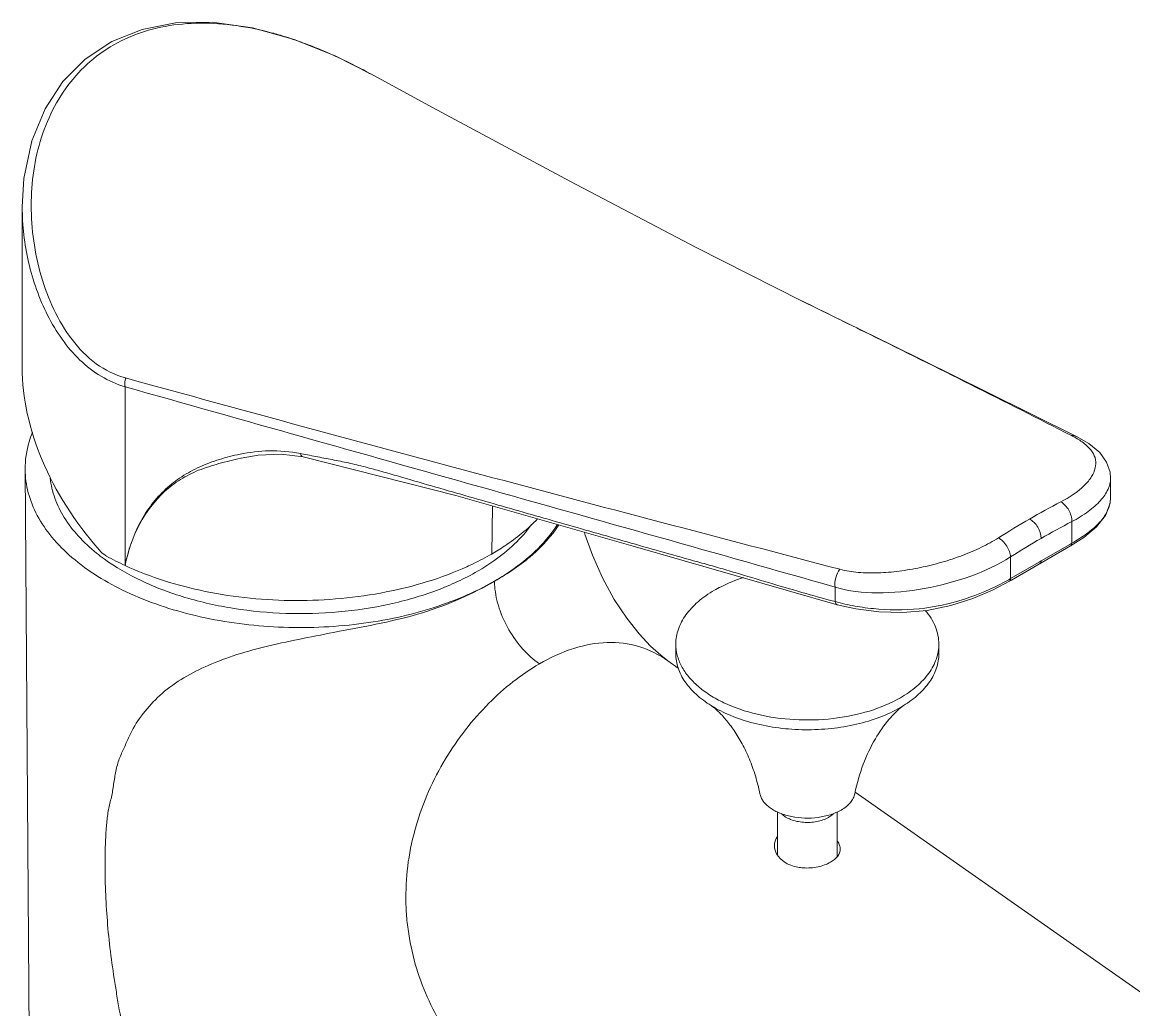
# Model space of a CAD drawing. Header units: millimetres. Extents: x 601 to 1195, y -1757 to -1337.
# Drawn here: x 1091.04 to 1137.52, y -1443.78 to -1402.5 of the extents above; entities that cross this region are included whole.
import ezdxf

# ---------------------------------------------------------------- set-up
doc = ezdxf.new("R2010")
doc.units = ezdxf.units.MM
doc.header["$LTSCALE"] = 0.1
doc.layers.get('0').update_dxf_attribs({"lineweight": 13})

msp = doc.modelspace()

# ---------------------------------------------------------------- linework, layer by layer
at = {"color": 7, "linetype": 'Continuous'}
for p, q in [((1105.629, -1404.668), (1104.124, -1403.91)), ((1108.193, -1406.063), (1105.613, -1404.662)), ((1091.037, -1410.221), (1091.037, -1410.201)), ((1091.037, -1410.224), (1091.037, -1416.941)), ((1095.339, -1417.737), (1095.339, -1425.213)), ((1101.87, -1420.559), (1102.78, -1420.664)), ((1102.801, -1420.556), (1102.67, -1420.531)), ((1102.78, -1420.664), (1102.78, -1420.664)), ((1091.399, -1454.72), (1091.158, -1421.194)), ((1136.551, -1422.366), (1136.551, -1421.559)), ((1110.669, -1424.73), (1110.699, -1422.715)), ((1134.931, -1423.378), (1134.931, -1424.28)), ((1134.931, -1424.28), (1134.843, -1424.33)), ((1116.586, -1424.4), (1125.123, -1426.85)), ((1132.409, -1425.82), (1134.88, -1424.394)), ((1134.843, -1424.33), (1133.65, -1425.019)), ((1132.372, -1425.757), (1132.372, -1424.855)), ((1133.562, -1425.07), (1132.372, -1425.757)), ((1133.65, -1425.019), (1133.562, -1425.07)), ((1125.031, -1426.721), (1125.031, -1426.114)), ((1132.32, -1425.872), (1132.409, -1425.82)), ((1125.123, -1426.85), (1125.122, -1426.85)), ((1118.371, -1428.493), (1118.371, -1428.901)), ((1129.371, -1428.493), (1129.371, -1428.901)), ((1118.035, -1429.191), (1118.035, -1429.191)), ((1118.471, -1429.497), (1118.037, -1429.192)), ((1127.896, -1431.065), (1127.76, -1431.147)), ((1127.771, -1431.16), (1127.896, -1431.065)), ((1149.851, -1451.5), (1125.874, -1434.688)), ((1122.621, -1437.314), (1122.621, -1435.516)), ((1125.121, -1437.369), (1125.121, -1435.514))]:
    msp.add_line(p, q, dxfattribs=at)
for points in [[(1104.124, -1403.91), (1102.408, -1403.219), (1100.669, -1402.733), (1098.985, -1402.5), (1097.441, -1402.529), (1096.054, -1402.798), (1094.789, -1403.304), (1093.675, -1404.038), (1092.738, -1404.981), (1091.992, -1406.113), (1091.437, -1407.46), (1091.107, -1409.031), (1091.037, -1410.221)], [(1123.625, -1414.14), (1119.246, -1411.929), (1113.932, -1409.144), (1108.193, -1406.063)], [(1135.122, -1419.815), (1131.364, -1417.954), (1127.415, -1416.006), (1123.625, -1414.14)], [(1136.551, -1421.561), (1136.529, -1421.306), (1136.388, -1420.897), (1136.099, -1420.493), (1135.644, -1420.114), (1135.122, -1419.814)], [(1100.186, -1420.724), (1100.897, -1420.601), (1101.87, -1420.559)], [(1102.78, -1420.664), (1109.171, -1422.278), (1116.586, -1424.4)], [(1134.879, -1424.394), (1135.435, -1424.041), (1135.969, -1423.6), (1136.345, -1423.118), (1136.532, -1422.6), (1136.551, -1422.36)], [(1118.034, -1429.191), (1117.74, -1428.965), (1117.316, -1428.582), (1116.832, -1428.066), (1116.317, -1427.414), (1115.797, -1426.63), (1115.306, -1425.731), (1114.884, -1424.782), (1114.571, -1423.899), (1114.548, -1423.817)], [(1125.122, -1426.85), (1125.905, -1427.021), (1126.856, -1427.141), (1127.86, -1427.169), (1128.875, -1427.085), (1129.865, -1426.885), (1130.798, -1426.588), (1131.647, -1426.226), (1132.32, -1425.872)]]:
    msp.add_lwpolyline(points, dxfattribs=at)
for centre, radius, start, end in [((1097.987, -1416.012), 13.525, 74.7537, 76.4445), ((1097.077, -1418.917), 16.57, 69.7819, 70.2076), ((1096.833, -1419.573), 17.27, 68.3872, 69.7748), ((1093.822, -1426.247), 24.595, 61.8701, 64.2995), ((1092.314, -1429.107), 27.828, 61.4504, 61.908), ((1133.303, -1423.026), 3.625, 60.2911, 63.5534), ((1135.264, -1422.362), 1.287, 350.9991, 359.8432), ((1150.152, -1452.675), 33.961, 117.5035, 120.0097), ((1151.649, -1455.25), 36.939, 120.0232, 122.3936), ((1148.652, -1450.052), 29.997, 117.2217, 120.0087), ((1149.834, -1452.079), 32.343, 120.0248, 122.6754), ((1099.149, -1418.482), 7.977, 231.1504, 233.9935), ((1100.276, -1414.527), 11.771, 240.9707, 245.2002), ((1113.69, -1425.873), 2.901, 179.764, 184.2694), ((1127.87, -1417.959), 9.004, 299.4049, 300.003), ((1126.962, -1419.859), 7.128, 254.2858, 255.1785)]:
    msp.add_arc(centre, radius, start, end, dxfattribs=at)
msp.add_ellipse((1102.537, -1420.036), major_axis=(10.335, -7.052), ratio=0.715181, start_param=-2.687813, end_param=-1.919654, dxfattribs=at)
for points, knots in [([(1095.361, -1417.371), (1094.92, -1417.256), (1094.066, -1416.823), (1093.063, -1415.789), (1092.317, -1414.515), (1091.795, -1413.112), (1091.483, -1411.647), (1091.342, -1409.694), (1091.613, -1407.754), (1092.346, -1406.005), (1093.122, -1404.848), (1094.118, -1403.882), (1095.314, -1403.157), (1096.664, -1402.698), (1098.12, -1402.506), (1099.637, -1402.56), (1100.65, -1402.742), (1101.157, -1402.864)], [0, 0, 0, 0, 0.059104, 0.120842, 0.184755, 0.249564, 0.314385, 0.37861, 0.503295, 0.563929, 0.623615, 0.682913, 0.742665, 0.803681, 0.866784, 0.932236, 1, 1, 1, 1]), ([(1101.544, -1402.963), (1101.64, -1402.989), (1102.025, -1403.099), (1102.405, -1403.224), (1102.688, -1403.326)], [0, 0, 0, 0, 0.248163, 1, 1, 1, 1]), ([(1103.195, -1403.517), (1103.303, -1403.56), (1103.739, -1403.738), (1104.169, -1403.932), (1104.488, -1404.085)], [0, 0, 0, 0, 0.248443, 1, 1, 1, 1]), ([(1095.339, -1417.737), (1094.989, -1417.637), (1094.306, -1417.335), (1093.415, -1416.642), (1092.673, -1415.761), (1091.873, -1414.42), (1091.221, -1412.561), (1091.037, -1410.997), (1091.037, -1410.221)], [0, 0, 0, 0, 0.118537, 0.239959, 0.364716, 0.491693, 0.747181, 1, 1, 1, 1]), ([(1123.634, -1414.144), (1124.579, -1414.61), (1128.35, -1416.469), (1132.112, -1418.346), (1134.918, -1419.78)], [0, 0, 0, 0, 0.25057, 1, 1, 1, 1]), ([(1095.36, -1417.371), (1095.353, -1417.402), (1095.328, -1417.522), (1095.325, -1417.647), (1095.339, -1417.737)], [0, 0, 0, 0, 0.261301, 1, 1, 1, 1]), ([(1095.339, -1417.737), (1100.286, -1419.138), (1110.185, -1421.925), (1120.085, -1424.706), (1125.031, -1426.114)], [0, 0, 0, 0, 0.499972, 1, 1, 1, 1]), ([(1125.236, -1425.37), (1122.734, -1424.71), (1117.737, -1423.402), (1107.771, -1420.763), (1100.319, -1418.739), (1095.361, -1417.371)], [0, 0, 0, 0, 0.251038, 0.501028, 1, 1, 1, 1]), ([(1091.46, -1419.656), (1091.409, -1419.78), (1091.234, -1420.275), (1091.155, -1420.804), (1091.158, -1421.194)], [0, 0, 0, 0, 0.256112, 1, 1, 1, 1]), ([(1135.1, -1419.878), (1135.245, -1419.96), (1135.498, -1420.13), (1135.796, -1420.434), (1135.948, -1420.78), (1135.933, -1421.152), (1135.761, -1421.523), (1135.312, -1422.056), (1134.827, -1422.364), (1134.469, -1422.553)], [0, 0, 0, 0, 0.136148, 0.24746, 0.342457, 0.43573, 0.541814, 0.6697, 1, 1, 1, 1]), ([(1134.918, -1419.781), (1134.935, -1419.779), (1135.005, -1419.775), (1135.076, -1419.792), (1135.122, -1419.814)], [0, 0, 0, 0, 0.25909, 1, 1, 1, 1]), ([(1100.145, -1420.557), (1099.854, -1420.615), (1099.282, -1420.761), (1098.46, -1421.067), (1097.697, -1421.477), (1097.013, -1422.007), (1096.424, -1422.655), (1095.765, -1423.689), (1095.463, -1424.591), (1095.339, -1425.213)], [0, 0, 0, 0, 0.12481, 0.247056, 0.367384, 0.487194, 0.6085, 0.733394, 1, 1, 1, 1]), ([(1102.67, -1420.531), (1102.24, -1420.45), (1101.39, -1420.372), (1100.546, -1420.477), (1100.145, -1420.557)], [0, 0, 0, 0, 0.517069, 1, 1, 1, 1]), ([(1102.78, -1420.664), (1102.753, -1420.659), (1102.699, -1420.622), (1102.678, -1420.563), (1102.67, -1420.531)], [0, 0, 0, 0, 0.446261, 1, 1, 1, 1]), ([(1125.032, -1426.721), (1124.568, -1426.595), (1123.639, -1426.336), (1122.248, -1425.929), (1121.09, -1425.576), (1120.161, -1425.303), (1119.232, -1425.044), (1118.072, -1424.721), (1116.682, -1424.325), (1115.291, -1423.927), (1113.899, -1423.529), (1112.507, -1423.131), (1111.116, -1422.733), (1109.724, -1422.334), (1108.331, -1421.934), (1107.172, -1421.597), (1106.245, -1421.326), (1105.551, -1421.133), (1104.86, -1420.959), (1104.17, -1420.818), (1103.485, -1420.688), (1103.029, -1420.599), (1102.801, -1420.556)], [0, 0, 0, 0, 0.062498, 0.12534, 0.188434, 0.219915, 0.251238, 0.313775, 0.376442, 0.439161, 0.501884, 0.564606, 0.627327, 0.690058, 0.752825, 0.815663, 0.847075, 0.878344, 0.90927, 0.939676, 0.969846, 1, 1, 1, 1]), ([(1095.339, -1425.213), (1095.463, -1424.61), (1095.846, -1423.472), (1096.742, -1422.279), (1097.646, -1421.592), (1098.419, -1421.205), (1099.274, -1420.937), (1099.867, -1420.796), (1100.172, -1420.727)], [0, 0, 0, 0, 0.261397, 0.502341, 0.620544, 0.740885, 0.867184, 1, 1, 1, 1]), ([(1091.158, -1421.194), (1091.16, -1421.521), (1091.252, -1422.191), (1091.643, -1423.157), (1092.271, -1424.073), (1093.451, -1425.248), (1095.456, -1426.462), (1098.336, -1427.419), (1101.564, -1427.869), (1104.881, -1427.775), (1108.016, -1427.146), (1109.94, -1426.352), (1110.79, -1425.861)], [0, 0, 0, 0, 0.042861, 0.087531, 0.135426, 0.187457, 0.30483, 0.438535, 0.582844, 0.729912, 0.8714, 1, 1, 1, 1]), ([(1094.146, -1424.695), (1093.873, -1424.475), (1093.378, -1424.016), (1092.782, -1423.241), (1092.376, -1422.42), (1092.239, -1421.844), (1092.208, -1421.56)], [0, 0, 0, 0, 0.277722, 0.534179, 0.772963, 1, 1, 1, 1]), ([(1134.931, -1423.378), (1135.171, -1423.253), (1135.601, -1422.993), (1136.123, -1422.539), (1136.461, -1422.064), (1136.551, -1421.718), (1136.551, -1421.561)], [0, 0, 0, 0, 0.320126, 0.591163, 0.813784, 1, 1, 1, 1]), ([(1134.469, -1422.553), (1134.612, -1422.625), (1134.838, -1422.886), (1134.938, -1423.212), (1134.931, -1423.378)], [0, 0, 0, 0, 0.492303, 1, 1, 1, 1]), ([(1136.535, -1422.564), (1136.51, -1422.723), (1136.389, -1423.053), (1136.04, -1423.493), (1135.541, -1423.906), (1135.148, -1424.154), (1134.931, -1424.28)], [0, 0, 0, 0, 0.199951, 0.424611, 0.689433, 1, 1, 1, 1]), ([(1110.669, -1424.73), (1110.855, -1424.623), (1111.542, -1424.198), (1112.18, -1423.686), (1112.592, -1423.258)], [0, 0, 0, 0, 0.264777, 1, 1, 1, 1]), ([(1133.167, -1423.267), (1133.234, -1423.302), (1133.364, -1423.405), (1133.561, -1423.664), (1133.65, -1423.913), (1133.65, -1424.076)], [0, 0, 0, 0, 0.234905, 0.498622, 1, 1, 1, 1]), ([(1110.078, -1425.451), (1110.313, -1425.315), (1111.156, -1424.781), (1111.913, -1424.092), (1112.339, -1423.503)], [0, 0, 0, 0, 0.271439, 1, 1, 1, 1]), ([(1110.789, -1425.862), (1111.351, -1425.551), (1112.349, -1424.871), (1113.176, -1423.979), (1113.48, -1423.511)], [0, 0, 0, 0, 0.534991, 1, 1, 1, 1]), ([(1110.79, -1425.861), (1111.071, -1425.699), (1112.071, -1425.061), (1112.959, -1424.217), (1113.428, -1423.493)], [0, 0, 0, 0, 0.27375, 1, 1, 1, 1]), ([(1131.863, -1424.06), (1131.631, -1424.199), (1131.143, -1424.473), (1130.347, -1424.805), (1129.494, -1425.086), (1128.609, -1425.306), (1127.718, -1425.457), (1126.846, -1425.534), (1126.018, -1425.516), (1125.484, -1425.44), (1125.236, -1425.37)], [0, 0, 0, 0, 0.117358, 0.243195, 0.374468, 0.507748, 0.639659, 0.767241, 0.887898, 1, 1, 1, 1]), ([(1131.86, -1424.059), (1131.928, -1424.094), (1132.06, -1424.195), (1132.218, -1424.391), (1132.331, -1424.616), (1132.369, -1424.778), (1132.372, -1424.855)], [0, 0, 0, 0, 0.234996, 0.499312, 0.764043, 1, 1, 1, 1]), ([(1134.88, -1424.394), (1134.888, -1424.389), (1134.921, -1424.361), (1134.931, -1424.313), (1134.931, -1424.28)], [0, 0, 0, 0, 0.22056, 1, 1, 1, 1]), ([(1094.564, -1424.82), (1094.537, -1424.805), (1094.427, -1424.736), (1094.33, -1424.646), (1094.265, -1424.571)], [0, 0, 0, 0, 0.235761, 1, 1, 1, 1]), ([(1109.632, -1425.261), (1109.723, -1425.22), (1110.075, -1425.056), (1110.419, -1424.875), (1110.669, -1424.73)], [0, 0, 0, 0, 0.255296, 1, 1, 1, 1]), ([(1110.078, -1425.451), (1109.532, -1425.766), (1108.332, -1426.315), (1106.375, -1426.879), (1104.258, -1427.197), (1102.073, -1427.257), (1099.914, -1427.056), (1097.873, -1426.602), (1096.036, -1425.915), (1094.943, -1425.286), (1094.46, -1424.935)], [0, 0, 0, 0, 0.115709, 0.241004, 0.372863, 0.507595, 0.641251, 0.76998, 0.890397, 1, 1, 1, 1]), ([(1095.339, -1425.213), (1096.404, -1425.707), (1098.76, -1426.433), (1102.473, -1426.794), (1106.191, -1426.457), (1108.559, -1425.746), (1109.632, -1425.261)], [0, 0, 0, 0, 0.240203, 0.499384, 0.758895, 1, 1, 1, 1]), ([(1125.031, -1426.114), (1125.596, -1426.286), (1126.86, -1426.42), (1128.78, -1426.221), (1130.67, -1425.724), (1131.853, -1425.184), (1132.372, -1424.855)], [0, 0, 0, 0, 0.23265, 0.492633, 0.757646, 1, 1, 1, 1]), ([(1133.598, -1425.134), (1133.607, -1425.129), (1133.64, -1425.1), (1133.65, -1425.053), (1133.65, -1425.019)], [0, 0, 0, 0, 0.220933, 1, 1, 1, 1]), ([(1125.236, -1425.37), (1125.153, -1425.472), (1125.038, -1425.716), (1125.012, -1425.984), (1125.031, -1426.114)], [0, 0, 0, 0, 0.50131, 1, 1, 1, 1]), ([(1110.79, -1425.861), (1110.334, -1426.135), (1109.35, -1426.633), (1107.761, -1427.228), (1106.029, -1427.638), (1104.842, -1427.866), (1104.236, -1427.969)], [0, 0, 0, 0, 0.230392, 0.476129, 0.733524, 1, 1, 1, 1]), ([(1112.664, -1429.323), (1112.41, -1429.151), (1111.932, -1428.714), (1111.363, -1427.918), (1110.959, -1427.027), (1110.82, -1426.395), (1110.798, -1426.089)], [0, 0, 0, 0, 0.239961, 0.500057, 0.760125, 1, 1, 1, 1]), ([(1119.982, -1426.248), (1120.073, -1426.195), (1120.462, -1425.986), (1120.874, -1425.822), (1121.194, -1425.719)], [0, 0, 0, 0, 0.238929, 1, 1, 1, 1]), ([(1132.291, -1425.803), (1131.774, -1426.094), (1130.639, -1426.608), (1128.799, -1427.063), (1127.194, -1427.088), (1125.979, -1426.939), (1125.408, -1426.822), (1125.138, -1426.75)], [0, 0, 0, 0, 0.240604, 0.503066, 0.763923, 0.886735, 1, 1, 1, 1]), ([(1132.32, -1425.872), (1132.329, -1425.867), (1132.362, -1425.838), (1132.372, -1425.791), (1132.372, -1425.757)], [0, 0, 0, 0, 0.221275, 1, 1, 1, 1]), ([(1119.982, -1426.248), (1119.741, -1426.387), (1119.303, -1426.689), (1118.78, -1427.238), (1118.499, -1427.756), (1118.389, -1428.178), (1118.371, -1428.389), (1118.371, -1428.493)], [0, 0, 0, 0, 0.289584, 0.548634, 0.781637, 0.891838, 1, 1, 1, 1]), ([(1125.122, -1426.85), (1125.098, -1426.843), (1125.052, -1426.805), (1125.037, -1426.751), (1125.032, -1426.721)], [0, 0, 0, 0, 0.443907, 1, 1, 1, 1]), ([(1128.805, -1427.089), (1128.978, -1427.293), (1129.196, -1427.631), (1129.346, -1428.125), (1129.371, -1428.372), (1129.371, -1428.493)], [0, 0, 0, 0, 0.52115, 0.763581, 1, 1, 1, 1]), ([(1104.236, -1427.969), (1103.749, -1428.068), (1102.785, -1428.258), (1101.371, -1428.553), (1100.039, -1428.907), (1098.501, -1429.477), (1097.148, -1430.236), (1096.16, -1431.277), (1095.674, -1431.978), (1095.435, -1432.518), (1095.298, -1432.829), (1095.193, -1433.06), (1095.09, -1433.294), (1094.981, -1433.631), (1094.919, -1433.989), (1094.86, -1434.352), (1094.819, -1434.626), (1094.77, -1434.895), (1094.701, -1435.155), (1094.636, -1435.418), (1094.588, -1435.788), (1094.541, -1436.265), (1094.512, -1436.85), (1094.492, -1437.651), (1094.508, -1438.674), (1094.577, -1439.922), (1094.695, -1441.196), (1094.848, -1442.266), (1094.985, -1443.131), (1095.13, -1444.008), (1095.367, -1445.115), (1095.778, -1446.427), (1096.223, -1447.751), (1096.798, -1449.044), (1097.486, -1450.297), (1098.566, -1451.889), (1100.268, -1453.636), (1102.828, -1455.04), (1105.625, -1455.598), (1107.496, -1455.423), (1108.374, -1455.21)], [0, 0, 0, 0, 0.035893, 0.071032, 0.104431, 0.135363, 0.189708, 0.214416, 0.238628, 0.250919, 0.257058, 0.263152, 0.269263, 0.27555, 0.288726, 0.29544, 0.30216, 0.308759, 0.31517, 0.321614, 0.328336, 0.342135, 0.356271, 0.370656, 0.400066, 0.430213, 0.46103, 0.49251, 0.508381, 0.524312, 0.55679, 0.590103, 0.623673, 0.657752, 0.692211, 0.72692, 0.796682, 0.866332, 0.934652, 1, 1, 1, 1]), ([(1118.035, -1429.191), (1117.668, -1428.933), (1116.853, -1428.524), (1115.471, -1428.359), (1114.035, -1428.636), (1113.119, -1429.06), (1112.664, -1429.323)], [0, 0, 0, 0, 0.236776, 0.471368, 0.722312, 1, 1, 1, 1]), ([(1118.371, -1428.493), (1118.371, -1428.65), (1118.413, -1428.971), (1118.597, -1429.434), (1118.896, -1429.873), (1119.301, -1430.28), (1119.802, -1430.647), (1120.61, -1431.086), (1121.795, -1431.481), (1123.34, -1431.698), (1124.929, -1431.654), (1126.431, -1431.354), (1127.353, -1430.973), (1127.76, -1430.738)], [0, 0, 0, 0, 0.042848, 0.087465, 0.135286, 0.187237, 0.243729, 0.304736, 0.438372, 0.582681, 0.729798, 0.871354, 1, 1, 1, 1]), ([(1129.371, -1428.493), (1129.371, -1428.597), (1129.353, -1428.808), (1129.244, -1429.23), (1128.963, -1429.748), (1128.44, -1430.297), (1128.002, -1430.599), (1127.76, -1430.738)], [0, 0, 0, 0, 0.108162, 0.218363, 0.451366, 0.710416, 1, 1, 1, 1]), ([(1118.371, -1428.901), (1118.371, -1429.101), (1118.441, -1429.517), (1118.742, -1430.099), (1119.221, -1430.632), (1119.624, -1430.928), (1119.846, -1431.065)], [0, 0, 0, 0, 0.219749, 0.453775, 0.712279, 1, 1, 1, 1]), ([(1129.371, -1428.901), (1129.371, -1429.101), (1129.301, -1429.517), (1129, -1430.099), (1128.521, -1430.632), (1128.118, -1430.928), (1127.896, -1431.065)], [0, 0, 0, 0, 0.219746, 0.453767, 0.712264, 1, 1, 1, 1]), ([(1112.664, -1429.323), (1111.89, -1429.77), (1110.406, -1430.958), (1108.93, -1432.86), (1108, -1434.642), (1107.478, -1436.087), (1107.145, -1437.585), (1107.064, -1438.855), (1107.1, -1439.861), (1107.22, -1440.849), (1107.6, -1442.526), (1108.645, -1444.75), (1110.505, -1446.983), (1112.049, -1448.142), (1112.871, -1448.618)], [0, 0, 0, 0, 0.114725, 0.240865, 0.306262, 0.372059, 0.437632, 0.5026, 0.534787, 0.566805, 0.630187, 0.754853, 0.878027, 1, 1, 1, 1]), ([(1119.846, -1431.065), (1119.841, -1431.062), (1119.874, -1431.084), (1119.887, -1431.095), (1119.929, -1431.125), (1119.972, -1431.161), (1120.027, -1431.207), (1120.088, -1431.261), (1120.182, -1431.349), (1120.311, -1431.481), (1120.473, -1431.664), (1120.642, -1431.877), (1120.814, -1432.118), (1120.985, -1432.384), (1121.149, -1432.672), (1121.306, -1432.981), (1121.502, -1433.422), (1121.712, -1434.009), (1121.834, -1434.498), (1121.884, -1434.749)], [0, 0, 0, 0, 0.004384, 0.011752, 0.022364, 0.036008, 0.052479, 0.071581, 0.093125, 0.1428, 0.200129, 0.263909, 0.333104, 0.406839, 0.484369, 0.565072, 0.64842, 0.821254, 1, 1, 1, 1]), ([(1119.846, -1431.065), (1120.109, -1431.229), (1120.69, -1431.518), (1121.645, -1431.828), (1122.686, -1432.024), (1123.774, -1432.097), (1124.865, -1432.046), (1125.918, -1431.871), (1126.891, -1431.581), (1127.488, -1431.304), (1127.76, -1431.147)], [0, 0, 0, 0, 0.112765, 0.235114, 0.364502, 0.49773, 0.631275, 0.761589, 0.885392, 1, 1, 1, 1]), ([(1125.858, -1434.749), (1125.941, -1434.331), (1126.166, -1433.539), (1126.661, -1432.493), (1127.152, -1431.785), (1127.53, -1431.374), (1127.696, -1431.222), (1127.769, -1431.161)], [0, 0, 0, 0, 0.3091, 0.594786, 0.836761, 0.931243, 1, 1, 1, 1]), ([(1121.884, -1434.749), (1121.895, -1434.803), (1121.931, -1434.914), (1122.023, -1435.068), (1122.151, -1435.213), (1122.373, -1435.396), (1122.728, -1435.582), (1123.221, -1435.724), (1123.762, -1435.785), (1124.312, -1435.758), (1124.828, -1435.647), (1125.145, -1435.514), (1125.285, -1435.433)], [0, 0, 0, 0, 0.043335, 0.089352, 0.139015, 0.192843, 0.312934, 0.447373, 0.590487, 0.735085, 0.873733, 1, 1, 1, 1]), ([(1125.858, -1434.749), (1125.845, -1434.815), (1125.797, -1434.948), (1125.673, -1435.13), (1125.5, -1435.296), (1125.361, -1435.39), (1125.285, -1435.433)], [0, 0, 0, 0, 0.218787, 0.455013, 0.714659, 1, 1, 1, 1]), ([(1122.784, -1435.586), (1122.891, -1435.694), (1123.192, -1435.864), (1123.71, -1435.968), (1124.257, -1435.941), (1124.607, -1435.825), (1124.755, -1435.74)], [0, 0, 0, 0, 0.218928, 0.480565, 0.753192, 1, 1, 1, 1]), ([(1124.755, -1435.74), (1124.774, -1435.728), (1124.847, -1435.684), (1124.914, -1435.63), (1124.958, -1435.586)], [0, 0, 0, 0, 0.263944, 1, 1, 1, 1]), ([(1122.496, -1436.921), (1122.496, -1436.821), (1122.529, -1436.684), (1122.598, -1436.568), (1122.618, -1436.54)], [0, 0, 0, 0, 0.742477, 1, 1, 1, 1]), ([(1125.132, -1436.743), (1125.15, -1436.769), (1125.211, -1436.865), (1125.246, -1436.98), (1125.246, -1437.063)], [0, 0, 0, 0, 0.272289, 1, 1, 1, 1]), ([(1122.899, -1437.596), (1122.78, -1437.516), (1122.58, -1437.321), (1122.496, -1437.048), (1122.496, -1436.921)], [0, 0, 0, 0, 0.530346, 1, 1, 1, 1]), ([(1125.246, -1437.063), (1125.246, -1437.168), (1125.15, -1437.403), (1124.956, -1437.546), (1124.843, -1437.612)], [0, 0, 0, 0, 0.44499, 1, 1, 1, 1]), ([(1123.7, -1437.852), (1123.626, -1437.847), (1123.346, -1437.812), (1123.07, -1437.713), (1122.899, -1437.596)], [0, 0, 0, 0, 0.264653, 1, 1, 1, 1]), ([(1124.843, -1437.612), (1124.681, -1437.705), (1124.303, -1437.837), (1123.906, -1437.867), (1123.7, -1437.852)], [0, 0, 0, 0, 0.475803, 1, 1, 1, 1])]:
    msp.add_open_spline(points, degree=3, knots=knots, dxfattribs=at)
msp.add_open_spline([(1127.769, -1431.161), (1127.77, -1431.161), (1127.77, -1431.16), (1127.771, -1431.16)], degree=3, dxfattribs=at)

doc.saveas('drawing.dxf')
